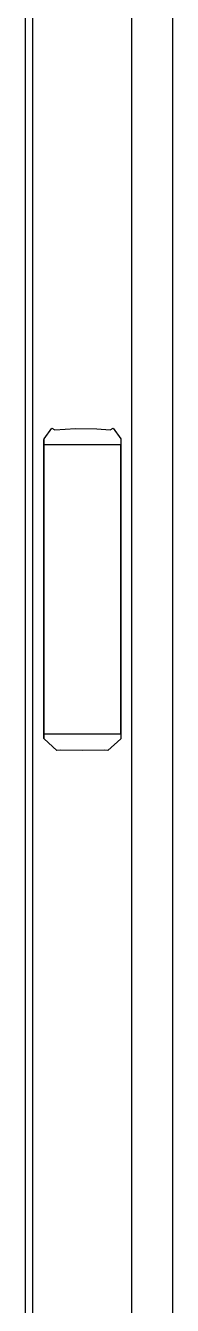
# Model space of a CAD drawing. Header units: millimetres. Extents: x 2936 to 53953, y 1541 to 47526.
# Drawn here: x 42954 to 43026, y 45987 to 46614 of the extents above; entities that cross this region are included whole.
import ezdxf

# ---------------------------------------------------------------- set-up
doc = ezdxf.new("R2010")
doc.units = ezdxf.units.MM
doc.layers.add('! NO PLOT !', color=7, linetype='Continuous', true_color=0xff75dd, plot=False)
doc.layers.add('000-PI-ORMAR', color=2, linetype='Continuous')

# ---------------------------------------------------------------- blocks, each defined once
blk = doc.blocks.new('VX 8226.000_font')
at = {"layer": '! NO PLOT !'}
for p, q in [((25315.79, 8457.65), (25315.79, 6417.65)), ((25335.79, 8452.65), (25335.79, 6422.65))]:
    blk.add_line(p, q, dxfattribs=at)
at = {"layer": '000-PI-ORMAR'}
for p, q in [((25267.29, 8529.9), (25267.29, 6345.4)), ((25263.98, 6383.02), (25263.98, 8484.13)), ((25272.98, 7511.44), (25276.79, 7516.65)), ((25276.79, 7516.65), (25278.29, 7515.9)), ((25278.29, 7515.9), (25288.36, 7516.6)), ((25288.36, 7516.6), (25298.81, 7516.45)), ((25298.81, 7516.45), (25305.29, 7515.9)), ((25305.29, 7515.9), (25306.79, 7516.65)), ((25306.79, 7516.65), (25310.61, 7511.44)), ((25272.98, 7511.44), (25272.81, 7511.18)), ((25272.81, 7364.63), (25272.81, 7511.18)), ((25273.05, 7508.45), (25272.98, 7511.44)), ((25273.05, 7366.65), (25273.05, 7508.45)), ((25310.54, 7508.45), (25273.05, 7508.45)), ((25310.61, 7511.44), (25310.54, 7508.45)), ((25310.54, 7366.65), (25310.54, 7508.45)), ((25310.78, 7511.18), (25310.61, 7511.44)), ((25310.78, 7364.63), (25310.78, 7511.18)), ((25272.81, 7364.63), (25273, 7364.39)), ((25273, 7364.39), (25273.05, 7366.65)), ((25279.29, 7358.65), (25273, 7364.39)), ((25310.54, 7366.65), (25273.05, 7366.65)), ((25310.59, 7364.39), (25304.29, 7358.65)), ((25310.54, 7366.65), (25310.59, 7364.39)), ((25310.59, 7364.39), (25310.78, 7364.63)), ((25280.99, 7358.89), (25279.29, 7358.65)), ((25291.85, 7358.65), (25280.99, 7358.89)), ((25302.59, 7358.89), (25291.85, 7358.65)), ((25304.29, 7358.65), (25302.59, 7358.89))]:
    blk.add_line(p, q, dxfattribs=at)

msp = doc.modelspace()

# ---------------------------------------------------------------- block references
at = {"layer": '000-PI-ORMAR', "linetype": 'ByBlock', "lineweight": -2}
msp.add_blockref('VX 8226.000_font', (17690.019, 38900.066), dxfattribs=at)

doc.saveas('drawing.dxf')
